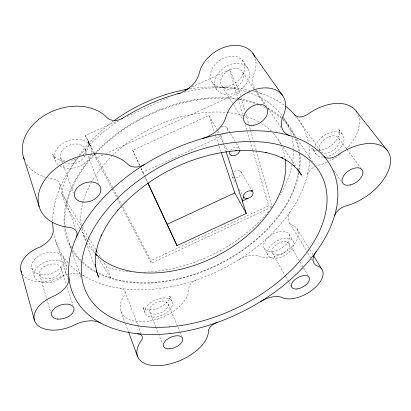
<?xml version="1.0" encoding="UTF-8"?>
<svg xmlns="http://www.w3.org/2000/svg" width="411" height="411" viewBox="0 0 411 411"><rect width="100%" height="100%" fill="white"/><g stroke="black" fill="none" stroke-linecap="round" stroke-linejoin="round"><path stroke-width="0.31" stroke-dasharray="2.06 1.54" d="M83.479 154.474L83.248 154.664L87.178 150.046L86.952 150.457L88.19 147.981L88.915 145.443L88.786 146.028L88.976 143.547L89.002 144.184L88.663 141.816L88.838 142.453L87.985 140.238L90.41 146.172M79.38 157.341L74.735 159.525L71.416 160.454M271.496 207.201L151.274 263.194L150.955 260.543L268.65 205.741L271.507 206.733M139.658 165.392L132.717 150.359L208.855 115.465L217.563 130.297M140.994 168.279L142.864 172.327L221.113 136.339L220.466 135.24M93.503 152.964L85.329 135.522L116.765 121.183M127.246 116.405L169.743 97.027M191.865 86.942L229.703 69.685L239.849 92.336L240.718 95.419M93.775 153.544L95.958 158.194L103.459 154.762M105.771 153.704L239.849 92.336M318.715 150.714L323.981 149.496L323.74 149.594C328.507 147.796 332.776 144.739 336.023 140.809L335.844 141.009L338.7 136.406L338.541 136.822L339.337 134.567L339.707 132.388L339.64 132.964L339.142 129.814L339.686 130.986L338.453 128.92L342.579 134.531M64.707 161.025L65.036 161.014L59.03 159.843L59.503 160.018L56.965 158.841L54.791 157.295L55.295 157.665L53.579 155.831L54 156.334L52.778 154.253L55.233 160.922M316.773 150.734L313.29 149.82L313.85 150.087L312.324 149.07L312.838 149.46L311.682 148.145L315.684 153.781M94.535 253.217L88.062 244.935L87.26 243.25M338.715 138.199L346.709 148.993M347.09 149.506L360.416 167.498M298.427 119.591L321.998 153.02M334.277 171.099L341.238 180.979M283.765 118.116L289.668 126.716M290.921 129.994L295.596 136.817M297.394 139.442L312.863 162.016M242.151 60.16L248.28 69.125A18.87 13.748 -34.8 0 1 229.59 94.253A18.87 13.748 -34.8 0 1 218.513 73.071A18.87 13.748 -34.8 0 1 248.28 69.125M255.781 90.05L281.165 127.698M242.916 72.439A12.582 9.165 -34.8 0 1 230.55 89.228A12.582 9.165 -34.8 0 1 223.055 75.177A12.582 9.165 -34.8 0 1 242.916 72.439L254.728 89.994M255.082 90.523L264.391 104.353M278.19 139.642L281.34 144.425M283.087 147.081L295.324 165.684M221.971 86.3L233.201 104.137M233.546 104.677L242.398 118.728M97.613 262.074L97.813 262.398M212.4 82.709L216.864 89.911M80.047 228.326L65.724 205.084L61.635 193.391A123.67 83.125 -26.5 0 1 77.417 157.762M80.381 228.86L87.009 239.623M87.343 240.163L94.977 252.549M97.982 257.425L110.98 278.519L106.803 267.289L103.289 261.54M296.845 228.454L309.565 249.21M309.899 249.754L312.91 254.671M61.635 193.391L81.861 226.482M82.195 227.031L88.894 237.984M89.228 238.534L95.927 249.487M97.263 251.681L100.279 256.608M289.688 223.163L307.52 252.488M307.849 253.032L311.153 258.462M311.481 259.007L312.473 260.636M226.918 127.631L230.191 133.066M230.52 133.611L236.078 142.848M236.407 143.393L239.351 148.284M289.087 234.111L293.161 240.903M289 243.363L299.691 261.391M300.015 261.935L303.251 267.397M303.575 267.946L308.111 275.591M217.887 130.847L220.147 134.69M240.641 171.284L251.321 189.517M218.683 134.978L224.118 144.271M224.437 144.821L227.956 150.832M232.462 173.406A5.096 3.324 -30.1 0 0 231.742 175.399L231.861 176.298L235.354 182.412M239.269 189.271L243.286 196.304M272.18 252.796L285.321 275.956M285.635 276.505L288.45 281.468M288.763 282.023L291.265 286.431M264.057 248.162L267.926 255.046M95.958 158.194L111.751 188.171M112.049 188.736L116.816 197.789M117.114 198.354L120.988 205.706M121.286 206.271L151.274 263.194M85.329 135.522L94.576 153.139M94.874 153.704L117.546 196.895M117.844 197.46L121.425 204.282M122.617 206.553L150.955 260.543M81.948 228.362L83.531 235.4L86.197 241.01M132.717 150.359L139.714 165.376M141.06 168.269L144.287 175.199M145.36 177.511L147.513 182.13M142.864 172.327L147.472 182.222M172.024 301.427L169.666 295.925L170.128 297.261L169.871 296.059L169.666 298.576L169.82 298.047L169.08 299.747L169.322 299.311L166.661 302.779L166.902 302.527C162.417 306.812 156.386 309.426 150.2 309.868L150.529 309.868L146.08 309.524L146.542 309.653L144.729 309.062L145.201 309.319L143.074 307.818L143.454 308.301L142.725 307.068L145.217 313.208M168.027 303.832A10.008 5.687 -23.2 0 1 155.774 314.107A10.008 5.687 -23.2 0 1 152.46 304.818A10.008 5.687 -23.2 0 1 168.027 303.832L179.669 331.328M179.915 331.908L181.647 336.008M85.283 149.409L86.937 153.539M87.882 155.903L99 183.65M149.732 311.877L155.641 326.658M155.882 327.248L158.245 333.162M158.482 333.753L162.504 343.807M124.954 291.502L141.04 333.634M120.921 311.322L124.677 321.484M125.561 323.878L128.427 331.646M60.628 157.983L62.374 162.782M63.248 165.181L73.528 193.376M83.531 235.4L86.12 242.582M86.336 243.184L94.977 267.135M59.929 184.256L75.665 228.999M69.325 243.009L71.165 248.45M72.187 251.465L81.193 278.042M208.855 115.465L214.146 131.279M214.958 133.714L215.57 135.538M215.775 136.144L220.861 151.351M221.113 136.339L225.86 150.868M63.756 258.175L66.351 266.123M55.613 240.718L68.252 279.763M61.059 267.91L66.479 284.844M67.25 287.263L73.055 305.409M39.595 274.548L51.108 313.778M229.703 69.685L237.81 98.003M237.99 98.619L242.922 115.861M245.388 124.476L249.97 140.485M250.145 141.101L252.616 149.717M252.791 150.334L268.65 205.741M31.817 267.972L34.139 276.074M241.411 97.885L245.156 111.206M245.85 113.672L250.371 129.748M250.546 130.359L253.495 140.86M253.659 141.43L256.145 150.272M256.32 150.894L271.907 206.322M296.572 117.125A136.431 90.22 -26.5 0 1 308.378 142.283M308.959 145.417A136.431 90.22 -26.5 0 1 309.755 158.286M309.596 161.369A136.431 90.22 -26.5 0 1 220.789 269.755A136.431 90.22 -26.5 0 1 81.316 274.209M80.792 273.86A136.431 90.22 -26.5 0 1 69.901 264.715M68.241 262.922A136.431 90.22 -26.5 0 1 53.913 233.967M52.716 221.282A136.431 90.22 -26.5 0 1 77.89 157.927M79.883 155.471A136.431 90.22 -26.5 0 1 119.077 120.598M183.928 92.234A136.431 90.22 -26.5 0 1 250.417 90.405M252.914 90.99A136.431 90.22 -26.5 0 1 284.828 105.694M358.248 114.993A40.925 25.759 -35.5 0 1 346.134 149.07M339.851 154.603A40.925 25.759 -35.5 0 1 329.725 161.009M327.069 162.278A40.925 25.759 -35.5 0 1 317.95 165.458A10.357 6.288 -33.6 0 0 316.383 165.952M307.464 174.793A10.357 6.288 -33.6 0 1 314.816 166.64M197.136 279.655A9.51 5.461 -25.3 0 0 188.932 288.039A36.276 20.971 -23.1 0 1 146.84 321.448A36.276 20.971 -23.1 0 1 124.086 295.745A10.059 5.954 -21.1 0 0 120.438 288.435M59.569 188.644A12.186 8.595 -16.9 0 0 52.572 178.806A47.208 35.141 -18.8 0 1 47.548 177.814M45.734 177.316A47.208 35.141 -18.8 0 1 26.083 163.054M319.712 150.344A11.303 6.997 -35.3 0 1 329.812 136.442A11.303 6.997 -35.3 0 1 338.577 144.163A11.303 6.997 -35.3 0 1 322.388 152.702M63.561 161.944A13.06 9.581 -19.1 0 1 69.875 144.929A13.06 9.581 -19.1 0 1 85.452 154.31M84.8 155.98A13.06 9.581 -19.1 0 1 65.698 163.095M281.17 145.088A108.797 71.714 -26.6 0 1 285.188 158.708M81.142 224.766A108.797 71.714 -26.6 0 1 90.949 183.003M91.257 182.453A108.797 71.714 -26.6 0 1 111.643 156.314M112.1 155.867A108.797 71.714 -26.6 0 1 226.785 112.475M227.422 112.537A108.797 71.714 -26.6 0 1 242.814 115.363M243.435 115.532A108.797 71.714 -26.6 0 1 259.485 122.185M261.54 123.418A108.797 71.714 -26.6 0 1 271.414 131.217M273.202 133.092A108.797 71.714 -26.6 0 1 280.908 144.528M296.31 138.954A125.345 82.775 -26.5 0 1 299.691 152.363M299.768 152.995A125.345 82.775 -26.5 0 1 299.429 170.442M299.018 172.933A125.345 82.775 -26.5 0 1 220.055 263.877A125.345 82.775 -26.5 0 1 99.431 274.05M95.48 272.025A125.345 82.775 -26.5 0 1 82.575 262.865M82.108 262.434A125.345 82.775 -26.5 0 1 72.47 250.777M71.19 248.604A125.345 82.775 -26.5 0 1 93.61 154.628M94.037 154.166A125.345 82.775 -26.5 0 1 238.647 98.794M239.264 98.887A125.345 82.775 -26.5 0 1 258.046 103.716M267.993 108.175A125.345 82.775 -26.5 0 1 281.345 117.469M283.179 119.19A125.345 82.775 -26.5 0 1 295.35 136.632M282.722 116.596A123.67 83.125 -26.5 0 1 291.389 134.87M291.995 137.32A123.67 83.125 -26.5 0 1 293.418 148.674M293.449 149.892A123.67 83.125 -26.5 0 1 292.298 163.511M292.185 164.133A123.67 83.125 -26.5 0 1 280.04 195.158M268.542 211.377A123.67 83.125 -26.5 0 1 143.064 272.19M130.544 271.82A123.67 83.125 -26.5 0 1 128.628 271.656M127.991 271.589A123.67 83.125 -26.5 0 1 106.803 267.289M78.866 155.682A123.67 83.125 -26.5 0 1 113.4 121.173M189.882 88.812A123.67 83.125 -26.5 0 1 247.119 91.987M247.715 92.182A123.67 83.125 -26.5 0 1 282.362 116.102M58.151 164.79A19.112 14.02 -19.1 0 1 68.324 140.624A19.112 14.02 -19.1 0 1 91.401 153.19M91.273 153.801A19.112 14.02 -19.1 0 1 78.753 166.655A19.112 14.02 -19.1 0 1 60.258 166.275M315.15 146.316A16.543 10.244 -35.3 0 1 332.889 131.916A16.543 10.244 -35.3 0 1 343.719 141.461A16.543 10.244 -35.3 0 1 326.837 156.612M323.303 157.074A16.543 10.244 -35.3 0 1 314.59 148.926M22.446 274.291A27.856 17.678 -17.3 0 0 59.549 277.307A21.202 12.911 -18.6 0 1 67.83 274.378M69.536 274.06A21.202 12.911 -18.6 0 1 80.818 274.558M82.354 275.108A21.202 12.911 -18.6 0 1 84.178 276.033M238.683 259.773A18.788 10.691 -27.7 0 1 259.469 256.407A23.936 13.794 -29.6 0 0 290.777 247.787A23.936 13.794 -29.6 0 0 292.838 225.459A19.636 11.462 -31.7 0 1 290.967 210.735M261.427 93.482A24.321 17.087 -37.2 0 1 255.724 89.783M254.707 88.457A24.321 17.087 -37.2 0 1 254.09 73.528A31.144 22.944 -35 0 0 255.087 57.9M295.324 138.558A124.564 82.251 -26.6 0 1 299.054 153.041M299.126 153.642A124.564 82.251 -26.6 0 1 298.982 169.008M298.525 172.137A124.564 82.251 -26.6 0 1 114.566 278.966L104.486 275.601A124.564 82.251 -26.6 0 1 98.029 272.657M95.234 271.152A124.564 82.251 -26.6 0 1 82.765 262.069M81.024 260.379A124.564 82.251 -26.6 0 1 72.834 249.888M71.56 247.658A124.564 82.251 -26.6 0 1 65.251 212.806L67.358 201.59A124.564 82.251 -26.6 0 1 95.373 153.724M95.799 153.267A124.564 82.251 -26.6 0 1 236.253 99.185M238.755 99.544A124.564 82.251 -26.6 0 1 256.135 103.834M260.271 105.401A124.564 82.251 -26.6 0 1 265.542 107.785M268.316 109.239A124.564 82.251 -26.6 0 1 294.307 136.211M234.26 171.613A5.096 3.324 -30.1 0 1 241.052 172.024A5.096 3.324 -30.1 0 1 236.268 177.804M233.946 177.932A5.096 3.324 -30.1 0 1 231.861 176.298M221.293 127.086A5.441 3.786 -31.3 0 1 226.805 127.492A5.441 3.786 -31.3 0 1 226.24 132.45M223.219 134.577A5.441 3.786 -31.3 0 1 221.046 135.034M217.563 133.02A5.441 3.786 -31.3 0 1 217.419 131.998M230.376 150.544A5.595 3.761 -31 0 1 235.642 147.2A5.595 3.761 -31 0 1 239.808 149.152M153.205 317.112A14.647 8.323 -23.2 0 0 172.486 302.758A14.647 8.323 -23.2 0 0 150.462 302.722A14.647 8.323 -23.2 0 0 153.205 317.112M45.395 278.812A11.241 7.044 -17.5 0 0 61.306 269.082A11.241 7.044 -17.5 0 0 44.47 266.446A11.241 7.044 -17.5 0 0 45.395 278.812M277.595 254.938A9.648 5.487 -29.6 0 0 289.37 244.221A9.648 5.487 -29.6 0 0 275.067 245.562A9.648 5.487 -29.6 0 0 277.595 254.938M40.396 274.363A16.712 10.604 -17.3 0 0 64.111 259.937A16.712 10.604 -17.3 0 0 39.091 255.745A16.712 10.604 -17.3 0 0 40.396 274.363M225.058 87.091A18.68 13.758 -35 0 0 243.466 62.092A18.68 13.758 -35 0 0 213.946 65.909A18.68 13.758 -35 0 0 225.058 87.091M272.087 251.393A14.359 8.277 -29.6 0 0 289.642 235.405A14.359 8.277 -29.6 0 0 268.332 237.224A14.359 8.277 -29.6 0 0 272.087 251.393M42.759 282.408A16.861 10.568 -17.5 0 0 66.705 267.874A16.861 10.568 -17.5 0 0 41.516 263.826A16.861 10.568 -17.5 0 0 42.759 282.408M275.966 258.231A14.472 8.23 -29.6 0 0 293.706 242.192A14.472 8.23 -29.6 0 0 272.288 244.119A14.472 8.23 -29.6 0 0 275.966 258.231"/><path stroke-width="0.62" d="M243.605 196.859L242.274 201.107L250.494 197.167A5.225 3.293 -29.9 0 0 252.616 191.726L250.951 190.853A5.225 3.293 -29.9 0 0 243.733 194.953A5.225 3.293 -29.9 0 0 248.064 198.292M252.005 191.249L252.529 189.856L250.951 190.853M148.011 183.383L177.023 245.65L246.297 213.407L226.06 151.474M148.052 183.285L167.154 224.303L234.768 192.939L221.267 152.563M184.878 90.127L189.538 88M95.419 253.962L102.74 260.127A108.797 71.714 -26.6 0 0 221.344 253.495A108.797 71.714 -26.6 0 0 285.27 159.288M356.157 111.14L387.547 150.77M252.816 53.368L282.624 95.558M297.42 168.875L301.617 175.256L297.585 169.46L298.484 170.56L293.433 165.294L294.533 166.183L288.465 161.513L281.432 157.526L282.634 158.132L274.635 154.875L265.773 152.424L266.95 152.712L257.224 151.12L246.8 150.441L235.806 150.714L236.695 150.678C191.315 154.495 147.564 176.447 117.423 210.586L117.988 209.893L111.217 218.554L105.55 227.319L101.039 236.078L101.522 234.953L98.214 243.528L96.076 251.892L96.318 250.561L95.347 258.586L95.511 266.236L95.455 264.818L96.703 272.01L96.364 270.628L98.65 277.312L96.272 270.726M95.64 253.628L96.975 255.796M313.578 255.765L321.613 268.871M234.768 192.939L246.297 213.407M167.154 224.303L177.023 245.65M128.648 332.247L137.48 356.157M23.432 157.064L39.122 206.533M20.94 270.957L34.37 319.994M123.1 117.993A12.623 9.623 -24.1 0 1 107.004 117.572A47.208 35.141 -18.8 0 0 49.022 112.871A47.208 35.141 -18.8 0 0 24.218 159.314M144.826 164.308A13.424 9.566 -24.5 0 1 127.934 164.354A50.168 34.894 -20 0 0 49.15 174.485A50.168 34.894 -20 0 0 69.341 227.411A12.916 8.492 -18.3 0 1 76.472 237.019M52.726 222.485A136.431 90.22 -26.5 0 0 53.178 229.256A23.453 15.561 -16 0 1 38.5 247.648A27.856 17.678 -17.3 0 0 21.557 272.678M121.677 118.897A136.431 90.22 -26.5 0 1 180.203 93.163M285.547 106.244A136.431 90.22 -26.5 0 1 295.786 116.159M323.904 156.319A12.114 7.429 -35.2 0 0 337.678 155.081A43.124 25.117 -34.6 0 1 390.28 157.49A43.124 25.117 -34.6 0 1 345.846 205.962A10.892 6.103 -32.9 0 0 334.657 215.539M294.759 114.946A11.462 7.578 -36.3 0 0 308.024 114.088A40.925 25.759 -35.5 0 1 356.856 112.177M217.136 322.486A9.956 5.261 -25.4 0 0 208.413 330.983A38.018 20.226 -23.5 0 1 163.963 365.132A38.018 20.226 -23.5 0 1 141.158 340.796A10.558 5.764 -21.8 0 0 137.572 333.747M114.407 120.438A123.67 83.125 -26.5 0 1 188.058 89.115M177.706 93.826A25.456 19.523 -31.2 0 0 199.278 73.081A31.144 22.944 -35 0 1 225.649 46.849A31.144 22.944 -35 0 1 254.476 56.312M202.746 138.425A27.085 19.42 -30.6 0 0 225.983 116.909A33.075 22.754 -33.9 0 1 264.9 87.892A33.075 22.754 -33.9 0 1 283.215 115.866A25.78 16.877 -35.9 0 0 290.115 135.743M68.914 277.63A24.799 15.289 -17.3 0 1 53.183 296.346A29.381 17.272 -18.4 0 0 36.106 323.544A29.381 17.272 -18.4 0 0 74.545 324.921A22.307 12.546 -19.5 0 1 100.222 322.815M260.615 301.571A19.666 10.29 -27.6 0 1 282.131 297.574A25.071 13.296 -29.4 0 0 314.636 288.065A25.071 13.296 -29.4 0 0 317.605 266.056A20.591 11.066 -31.2 0 1 316.249 251.604M239.926 150.174A5.595 3.761 -31 0 1 233.885 155.712A5.595 3.761 -31 0 1 229.816 151.669M170.786 333.455A143.953 88.237 -26.6 0 0 332.607 169.563A143.953 88.237 -26.6 0 0 106.269 194.865A143.953 88.237 -26.6 0 0 170.786 333.455M350.604 184.863A11.78 6.853 -34.6 0 0 362.322 170.067A11.78 6.853 -34.6 0 0 344.516 174.649A11.78 6.853 -34.6 0 0 350.604 184.863M169.83 348.785A10.383 5.523 -23.5 0 0 182.638 338.345A10.383 5.523 -23.5 0 0 166.645 339.743A10.383 5.523 -23.5 0 0 169.83 348.785M82.128 201.96A13.697 9.515 -20 0 0 100.823 188.752A13.697 9.515 -20 0 0 79.888 185.428A13.697 9.515 -20 0 0 82.128 201.96M253.582 125.257A13.224 9.093 -33.9 0 0 266.893 108.078A13.224 9.093 -33.9 0 0 246.23 111.273A13.224 9.093 -33.9 0 0 253.582 125.257M57.406 319.049A11.749 6.905 -18.4 0 0 74.067 308.974A11.749 6.905 -18.4 0 0 56.667 306.847A11.749 6.905 -18.4 0 0 57.406 319.049M297.045 288.943A10.023 5.317 -29.4 0 0 309.437 278.067A10.023 5.317 -29.4 0 0 294.759 279.773A10.023 5.317 -29.4 0 0 297.045 288.943M169.702 326.858A131.407 80.417 -26.6 0 0 323.56 179.879A131.407 80.417 -26.6 0 0 119.262 196.607A131.407 80.417 -26.6 0 0 169.702 326.858"/></g></svg>
